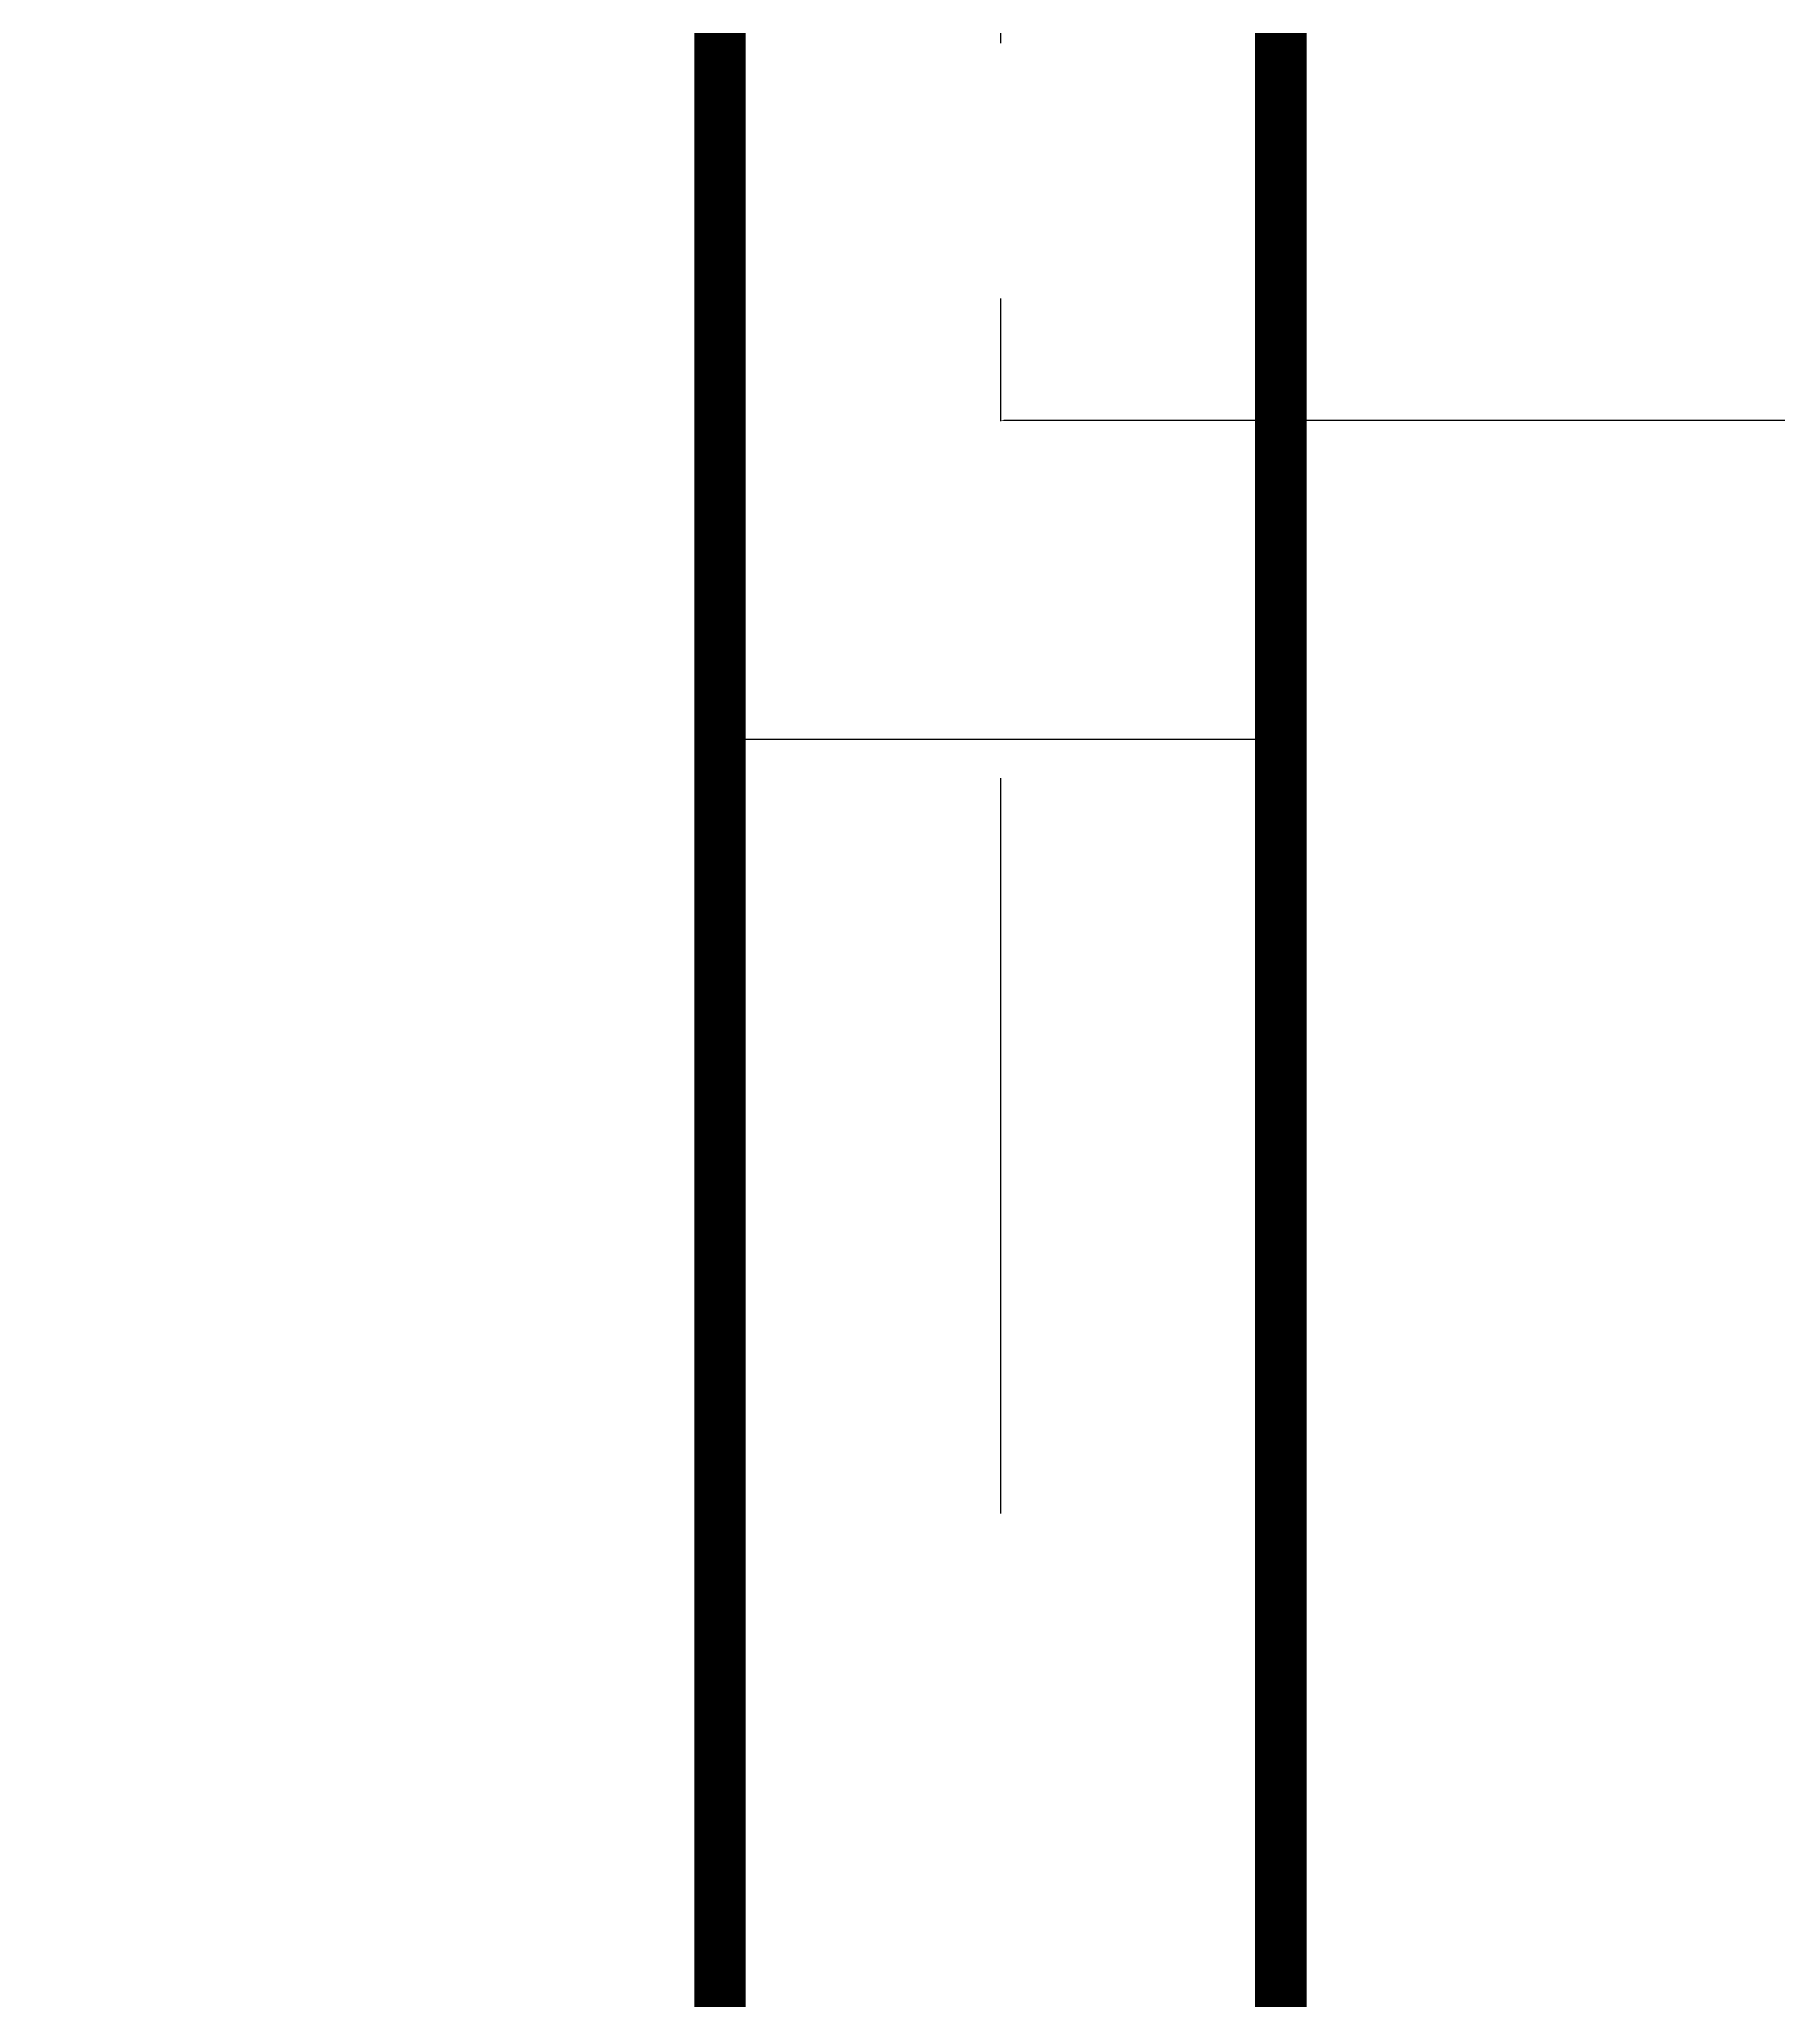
# Model space of a CAD drawing. Extents: x 278807 to 397707, y 326263 to 410363.
# Drawn here: x 389608.2 to 389844.8, y 349196.8 to 349463.6 of the extents above; entities that cross this region are included whole.
import ezdxf

# ---------------------------------------------------------------- set-up
doc = ezdxf.new("R2010")
doc.units = 0
doc.header["$LTSCALE"] = 400
doc.header["$MEASUREMENT"] = 0
doc.linetypes.add('CENTER', pattern=[2, 1.25, -0.25, 0.25, -0.25])
doc.layers.get('0').update_dxf_attribs({"linetype": 'CONTINUOUS'})
doc.layers.get('DEFPOINTS').update_dxf_attribs({"linetype": 'CONTINUOUS'})
doc.styles.add('ROMAND', font='romans.shx', dxfattribs={"width": 0.8, "height": 0.625})
doc.dimstyles.get("Standard").update_dxf_attribs({"dimtxt": 0.625, "dimasz": 0.6, "dimexe": 0.18, "dimexo": 0.0625, "dimgap": 0.09, "dimtad": 1, "dimdec": 0, "dimzin": 0, "dimdsep": 46, "dimtxsty": 'ROMAND', "dimcen": 0.09, "dimadec": 0, "dimazin": 0, "dimtfac": 1, "dimtdec": 0, "dimtofl": 0, "dimtmove": 0, "dimatfit": 3, "dimfxl": 0, "dimtolj": 1, "dimtzin": 0, "dimarcsym": 0})

# ---------------------------------------------------------------- blocks, each defined once
blk = doc.blocks.new('*D216')
at = {"color": 0, "linetype": 'ByBlock', "lineweight": -2, "ltscale": 3}
for p, q in [((389438.56, 349755.01), (389372.34, 349755.01)), ((389372.44, 348094.54), (389372.44, 349754.41)), ((389696.75, 348093.94), (389372.34, 348093.94))]:
    blk.add_line(p, q, dxfattribs=at)
at = {"color": 0, "linetype": 'ByBlock', "ltscale": 3}
for points in [[(389372.34, 349754.41), (389372.54, 349754.41), (389372.44, 349755.01)], [(389372.34, 348094.54), (389372.54, 348094.54), (389372.44, 348093.94)]]:
    blk.add_solid(points, dxfattribs=at)
at = {"layer": 'DEFPOINTS', "color": 0, "linetype": 'ByBlock', "ltscale": 3}
for p in [(389372.44, 349755.01), (389438.66, 349755.01), (389696.85, 348093.94)]:
    blk.add_point(p, dxfattribs=at)
at = {"color": 0, "linetype": 'ByBlock', "ltscale": 3, "insert": (389372.03, 348924.47), "char_height": 0.625, "attachment_point": 5, "rotation": 90, "style": 'ROMAND'}
blk.add_mtext('\\A1;1661.07', dxfattribs=at)
blk = doc.blocks.new('*D168')
at = {"color": 0, "lineweight": -2}
for p, q in [((389738.96, 349428.34), (389738.96, 349411.68)), ((391014.64, 349411.78), (389739.56, 349411.78)), ((390377.1, 349411.78), (390485.9, 349409.96)), ((391015.24, 349354.83), (391015.24, 349411.88)), ((390485.9, 349409.96), (390488.98, 349409.96))]:
    blk.add_line(p, q, dxfattribs=at)
at = {"color": 0}
for points in [[(389739.56, 349411.88), (389739.56, 349411.68), (389738.96, 349411.78)], [(391014.64, 349411.88), (391014.64, 349411.68), (391015.24, 349411.78)]]:
    blk.add_solid(points, dxfattribs=at)
at = {"layer": 'DEFPOINTS', "color": 0}
for p in [(389738.96, 349428.44), (389738.96, 349411.78), (391015.24, 349354.73)]:
    blk.add_point(p, dxfattribs=at)
at = {"color": 0, "insert": (390487.44, 349410.38), "char_height": 0.625, "attachment_point": 5, "style": 'ROMAND'}
blk.add_mtext('\\A1;1276.28', dxfattribs=at)

msp = doc.modelspace()

# ---------------------------------------------------------------- linework, layer by layer
at = {"color": 255, "linetype": 'CENTER'}
msp.add_line((389738.962, 349963.098), (389738.962, 346943.71), dxfattribs=at)
at = {"color": 255}
msp.add_line((389700.824, 349368.418), (389777.1, 349368.418), dxfattribs=at)
at = {"const_width": 7.007}
for points in [[(389700.824, 347853.11), (389700.824, 350022.305)], [(389777.1, 347853.11), (389777.1, 350022.305)]]:
    msp.add_lwpolyline(points, dxfattribs=at)

# ---------------------------------------------------------------- dimensions: what is measured, and where the dimension line sits
at = {"linetype": 'ByBlock', "ltscale": 3}
dim = msp.add_linear_dim(base=(389372.44, 349755.01), p1=(389696.853, 348093.94), p2=(389438.662, 349755.01), angle=90, dimstyle='Standard', override={"dimtxt": 0.5, "dimasz": 0.6, "dimexe": 0.1, "dimexo": 0.1, "dimgap": 0.1, "dimtad": 1, "dimtih": 0, "dimtoh": 0, "dimdec": 2, "dimtxsty": 'ROMAND', "dimtdec": 2}, dxfattribs=at)
dim.commit()
dim.dimension.update_dxf_attribs({"geometry": '*D216', "text_midpoint": (389372.028, 348924.475)})
at = {"color": 255}
dim = msp.add_linear_dim(base=(389738.961738398, 349411.781608719), p1=(391015.236738398, 349354.726142192), p2=(389738.961738398, 349428.438130713), dimstyle='Standard', override={"dimtxt": 0.5, "dimasz": 0.6, "dimexe": 0.1, "dimexo": 0.1, "dimgap": 0.1, "dimtad": 1, "dimtih": 0, "dimtoh": 0, "dimdec": 2, "dimtxsty": 'ROMAND', "dimtdec": 2, "dimtmove": 1}, dxfattribs=at)
dim.commit()
dim.dimension.update_dxf_attribs({"geometry": '*D168', "text_midpoint": (390486.002984573, 349409.964554969), "dimtype": 160})

doc.saveas('drawing.dxf')
